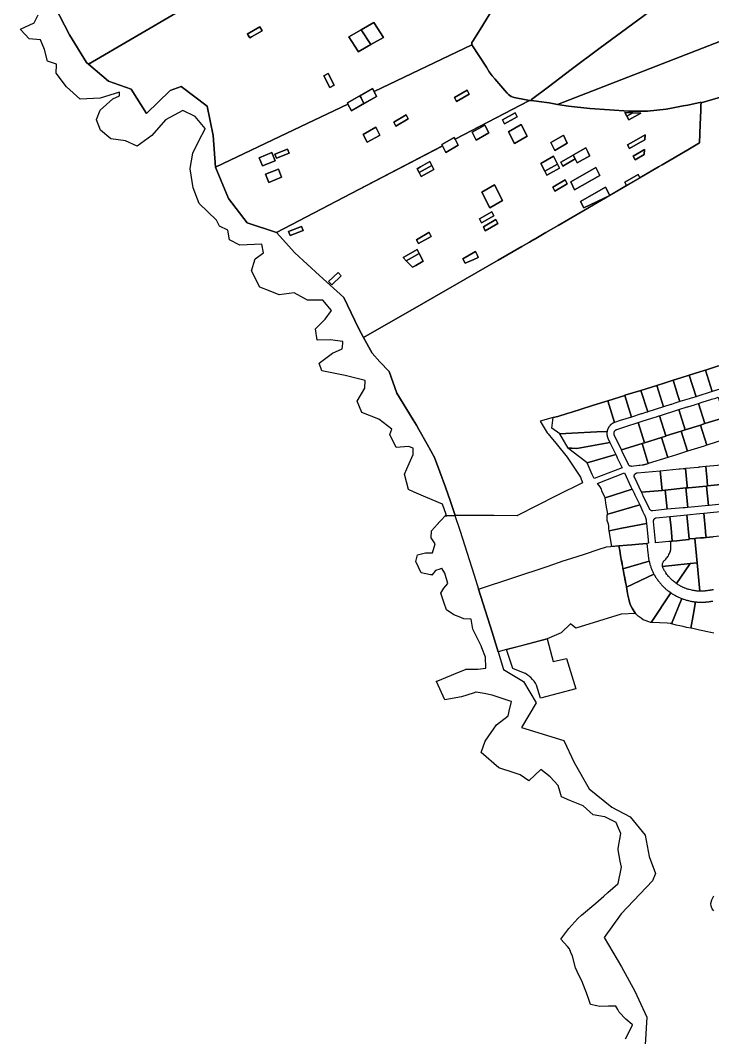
# Model space of a CAD drawing. Header units: metres. Extents: x 3 to 1005126, y 39 to 4383651.
# Drawn here: x 477092 to 478114, y 4366300 to 4367802 of the extents above; entities that cross this region are included whole.
import ezdxf

# ---------------------------------------------------------------- set-up
doc = ezdxf.new("R2010")
doc.units = ezdxf.units.M
doc.header["$MEASUREMENT"] = 0
doc.layers.add('TM_Llucmajor', color=7, linetype='Continuous')

msp = doc.modelspace()

# ---------------------------------------------------------------- linework, layer by layer
at = {"layer": 'TM_Llucmajor', "linetype": 'Continuous', "flags": 128}
for points in [[(477884.9, 4367677.6), (477872.8, 4367679.6), (477857.5, 4367681.7), (477846.6, 4367683.2), (477845.1, 4367683.4), (477846.7, 4367684.6), (477871.7, 4367703.5), (477905.2, 4367728.9), (477947.9, 4367761.2), (478051.8, 4367837.9), (478137.6, 4367899.9), (478149.2, 4367908.3), (478184.4, 4367933.8), (478185.2, 4367934.3), (478310.4, 4368025.8), (478317.7, 4368014.5), (478343.4, 4367984.2), (478377.3, 4367949.7), (478382.3, 4367944.1), (478425.7, 4367887.1), (478345, 4367855.8), (478289.2, 4367834.2), (478194.1, 4367797.4), (477884.9, 4367677.6)], [(477595.4, 4367787.6), (477576.9, 4367777), (477590.1, 4367756.5), (477590.9, 4367755.2), (477609.4, 4367765.8), (477627.9, 4367776.4), (477613.9, 4367798.2), (477595.4, 4367787.6)], [(477595.4, 4367787.6), (477613.9, 4367798.2), (477627.9, 4367776.4), (477609.4, 4367765.8), (477595.4, 4367787.6)], [(477427.1, 4367781.2), (477445.7, 4367791.8), (477449.2, 4367786.3), (477433.5, 4367777.4), (477430.7, 4367775.7), (477427.2, 4367781.1), (477427.1, 4367781.2)], [(477427.1, 4367781.2), (477427.2, 4367781.1), (477430.7, 4367775.7), (477433.5, 4367777.4), (477449.2, 4367786.3), (477445.7, 4367791.8), (477427.1, 4367781.2)], [(477609.4, 4367765.8), (477590.9, 4367755.2), (477590.1, 4367756.5), (477576.9, 4367777), (477595.4, 4367787.6), (477609.4, 4367765.8)], [(477714.1, 4367618.2), (477715.1, 4367616.3), (477715.1, 4367616.3), (477580.5, 4367546.2), (477470.1, 4367488.7), (477426.7, 4367502.7), (477399.2, 4367538.6), (477380.3, 4367584.7), (477495.7, 4367639.8), (477575.7, 4367678), (477580.7, 4367668.1), (477617.8, 4367689.2), (477614.2, 4367696.4), (477758.7, 4367765.4), (477780, 4367732.4), (477784.3, 4367725.8), (477786.9, 4367721.7), (477788.7, 4367719.7), (477792.6, 4367715.1), (477807.3, 4367698.1), (477810.5, 4367694.3), (477812.5, 4367692.2), (477816.6, 4367689.4), (477817.8, 4367688.5), (477820.8, 4367687.6), (477838.5, 4367684.4), (477844.3, 4367683.5), (477842.5, 4367682.6), (477734, 4367626.1), (477734, 4367626.1), (477732.6, 4367628.8), (477714.1, 4367618.2)], [(477540.3, 4367719.7), (477546.5, 4367723.2), (477555.3, 4367705.9), (477549.1, 4367702.4), (477540.3, 4367719.7)], [(477540.3, 4367719.7), (477549.1, 4367702.4), (477555.3, 4367705.9), (477546.5, 4367723.2), (477540.3, 4367719.7)], [(477599.2, 4367678.7), (477580.7, 4367668.1), (477575.7, 4367678), (477575.6, 4367678.3), (477574.9, 4367679.7), (477593.4, 4367690.3), (477595, 4367687.2), (477599.2, 4367678.7)], [(477595, 4367687.2), (477593.4, 4367690.3), (477611.9, 4367700.9), (477614.2, 4367696.4), (477617.8, 4367689.2), (477599.2, 4367678.7), (477595, 4367687.2)], [(477754.5, 4367692.6), (477751.6, 4367698.4), (477733.1, 4367687.9), (477736, 4367682), (477754.5, 4367692.6)], [(477754.5, 4367692.6), (477736, 4367682), (477733.1, 4367687.9), (477751.6, 4367698.4), (477754.5, 4367692.6)], [(477962.1, 4367543.2), (477885.9, 4367498.8), (477867.9, 4367488.4), (477850.6, 4367478.3), (477850.1, 4367478), (477843.6, 4367474.1), (477843.4, 4367474), (477832.4, 4367467.7), (477797.4, 4367447.6), (477687.1, 4367384.4), (477598.5, 4367333.6), (477595, 4367339.8), (477591, 4367347.1), (477569.8, 4367392.7), (477533.9, 4367425.1), (477497.5, 4367458.3), (477470.1, 4367488.7), (477580.5, 4367546.2), (477713.5, 4367615.4), (477714.9, 4367616.2), (477715.1, 4367616.3), (477715.1, 4367616.3), (477720, 4367606.6), (477738.5, 4367617.2), (477734, 4367626.1), (477734, 4367626.1), (477842.5, 4367682.6), (477844.3, 4367683.5), (477845.1, 4367683.4), (477846.6, 4367683.2), (477857.5, 4367681.7), (477872.8, 4367679.6), (477884.9, 4367677.6), (477891.4, 4367676.6), (477901.3, 4367674.8), (477932.5, 4367671.5), (477961.6, 4367669.7), (477989.9, 4367667.7), (478015.1, 4367667.4), (478018, 4367667.4), (478045.2, 4367670.5), (478053.4, 4367672), (478070.4, 4367675.3), (478077.2, 4367676.6), (478096.8, 4367680.7), (478096.8, 4367680), (478096.9, 4367679.7), (478096.3, 4367676.2), (478096.3, 4367670.5), (478096.3, 4367668.3), (478095.6, 4367647.8), (478094.7, 4367620.6), (478077.2, 4367610.3), (478039.6, 4367588.4), (478034.2, 4367585.2), (478006.5, 4367569.1), (478003.9, 4367574.3), (477984.1, 4367563), (477986.8, 4367557.6), (477962.1, 4367543.2)], [(477646.2, 4367645.6), (477643.2, 4367651.4), (477661.7, 4367662.1), (477664.7, 4367656.2), (477646.2, 4367645.6)], [(477646.2, 4367645.6), (477664.7, 4367656.2), (477661.7, 4367662.1), (477643.2, 4367651.4), (477646.2, 4367645.6)], [(477806.9, 4367648.8), (477825.3, 4367659.4), (477822.4, 4367665.2), (477804, 4367654.6), (477806.9, 4367648.8)], [(477806.9, 4367648.8), (477804, 4367654.6), (477822.4, 4367665.2), (477825.3, 4367659.4), (477806.9, 4367648.8)], [(477987.2, 4367660), (477984.3, 4367665.8), (477995.9, 4367665), (477987.2, 4367660)], [(477995.9, 4367665), (477984.3, 4367665.8), (477987.2, 4367660), (477987.2, 4367660), (477990, 4367654.5), (478007.9, 4367664.7), (477995.9, 4367665)], [(477987.2, 4367660), (477987.2, 4367660), (477995.9, 4367665), (478007.9, 4367664.7), (477990, 4367654.5), (477987.2, 4367660)], [(477604.2, 4367621.6), (477598.3, 4367633.2), (477617, 4367643.9), (477622.8, 4367632.3), (477622.1, 4367631.8), (477604.2, 4367621.6)], [(477604.2, 4367621.6), (477622.1, 4367631.8), (477622.8, 4367632.3), (477617, 4367643.9), (477598.3, 4367633.2), (477604.2, 4367621.6)], [(477765, 4367624.8), (477783.4, 4367635.4), (477777.5, 4367647), (477759.1, 4367636.5), (477765, 4367624.8)], [(477765, 4367624.8), (477759.1, 4367636.5), (477777.5, 4367647), (477783.4, 4367635.4), (477765, 4367624.8)], [(477821.5, 4367619.7), (477812.7, 4367637.2), (477831.4, 4367647.9), (477840.2, 4367630.4), (477821.5, 4367619.7)], [(477821.5, 4367619.7), (477840.2, 4367630.4), (477831.4, 4367647.9), (477812.7, 4367637.2), (477821.5, 4367619.7)], [(477738.5, 4367617.2), (477720, 4367606.6), (477714.1, 4367618.2), (477732.6, 4367628.8), (477738.5, 4367617.2)], [(477893.4, 4367631.8), (477893.6, 4367631.9), (477899.4, 4367620.2), (477899.4, 4367620.2), (477880.9, 4367609.7), (477875.1, 4367621.3), (477893.4, 4367631.8)], [(477893.4, 4367631.8), (477875.1, 4367621.3), (477880.9, 4367609.7), (477899.4, 4367620.2), (477899.4, 4367620.2), (477893.6, 4367631.9), (477893.4, 4367631.8)], [(478003.8, 4367619.7), (477991, 4367612.3), (477988.2, 4367617.8), (478001.5, 4367625.4), (478014.3, 4367632.8), (478013.9, 4367625.4), (478003.8, 4367619.7)], [(477988.2, 4367617.8), (477991, 4367612.3), (478003.8, 4367619.7), (478013.9, 4367625.4), (478014.3, 4367632.8), (478001.5, 4367625.4), (477988.2, 4367617.8)], [(477908.2, 4367602.8), (477889.7, 4367592.2), (477892.7, 4367586.4), (477911.2, 4367597), (477914.1, 4367591.3), (477914.1, 4367591.2), (477932.6, 4367601.8), (477932.3, 4367602.3), (477929.7, 4367607.6), (477926.7, 4367613.4), (477908.4, 4367602.9), (477908.2, 4367602.8)], [(477932.6, 4367601.8), (477914.1, 4367591.2), (477914.1, 4367591.3), (477911.2, 4367597), (477908.2, 4367602.8), (477908.4, 4367602.9), (477926.7, 4367613.4), (477929.7, 4367607.6), (477932.3, 4367602.3), (477932.6, 4367601.8)], [(477449.4, 4367586.7), (477468.1, 4367594.2), (477463.3, 4367606.3), (477444.5, 4367598.8), (477449.4, 4367586.7)], [(477449.4, 4367586.7), (477444.5, 4367598.8), (477463.3, 4367606.3), (477468.1, 4367594.2), (477449.4, 4367586.7)], [(477467.6, 4367604.2), (477486.5, 4367611.5), (477488.7, 4367605.6), (477470.1, 4367598.1), (477467.6, 4367604.2)], [(477467.6, 4367604.2), (477470.1, 4367598.1), (477488.7, 4367605.6), (477486.5, 4367611.5), (477467.6, 4367604.2)], [(477866.2, 4367578.8), (477860.4, 4367590.4), (477878.9, 4367601), (477884.7, 4367589.4), (477866.2, 4367578.8)], [(477884.7, 4367589.4), (477878.9, 4367601), (477860.4, 4367590.4), (477866.2, 4367578.8), (477869.2, 4367573), (477887.7, 4367583.6), (477884.7, 4367589.4)], [(477911.2, 4367597), (477892.7, 4367586.4), (477889.7, 4367592.2), (477908.2, 4367602.8), (477911.2, 4367597)], [(478008.5, 4367608.1), (477996.6, 4367601.3), (477999.4, 4367595.7), (478012.7, 4367603.4), (478012.8, 4367603.5), (478013.2, 4367610.8), (478008.5, 4367608.1)], [(477999.4, 4367595.7), (477996.6, 4367601.3), (478008.5, 4367608.1), (478013.2, 4367610.8), (478012.8, 4367603.5), (478012.7, 4367603.4), (477999.4, 4367595.7)], [(477454.2, 4367574.6), (477473, 4367582.1), (477477.8, 4367570), (477459.1, 4367562.5), (477454.2, 4367574.6)], [(477454.2, 4367574.6), (477459.1, 4367562.5), (477477.8, 4367570), (477473, 4367582.1), (477454.2, 4367574.6)], [(477678, 4367582.6), (477682.9, 4367585.4), (477696.4, 4367593.1), (477699.3, 4367587.5), (477680.9, 4367576.8), (477678, 4367582.6)], [(477699.3, 4367587.5), (477696.4, 4367593.1), (477682.9, 4367585.4), (477678, 4367582.6), (477680.9, 4367576.8), (477683.9, 4367571), (477702.4, 4367581.6), (477699.3, 4367587.5)], [(477699.3, 4367587.5), (477702.4, 4367581.6), (477683.9, 4367571), (477680.9, 4367576.8), (477699.3, 4367587.5)], [(477884.7, 4367589.4), (477887.7, 4367583.6), (477869.2, 4367573), (477866.2, 4367578.8), (477884.7, 4367589.4)], [(477941.4, 4367584.3), (477947.3, 4367572.7), (477910.2, 4367551.5), (477904.4, 4367563.2), (477941.4, 4367584.3)], [(477941.4, 4367584.3), (477904.4, 4367563.2), (477910.2, 4367551.5), (477947.3, 4367572.7), (477941.4, 4367584.3)], [(477986.8, 4367557.6), (477984.1, 4367563), (478003.9, 4367574.3), (478006.5, 4367569.1), (477986.8, 4367557.6)], [(477792, 4367558.7), (477803.7, 4367535.5), (477785.2, 4367524.9), (477773.5, 4367548.1), (477792, 4367558.7)], [(477792, 4367558.7), (477773.5, 4367548.1), (477785.2, 4367524.9), (477803.7, 4367535.5), (477792, 4367558.7)], [(477899.4, 4367560.3), (477896.5, 4367566.1), (477878, 4367555.5), (477880.9, 4367549.7), (477899.4, 4367560.3)], [(477899.4, 4367560.3), (477880.9, 4367549.7), (477878, 4367555.5), (477896.5, 4367566.1), (477899.4, 4367560.3)], [(477962.1, 4367543.2), (477923.9, 4367524.7), (477919, 4367534.1), (477956, 4367555.3), (477962.1, 4367543.2)], [(477962.1, 4367543.2), (477956, 4367555.3), (477919, 4367534.1), (477923.9, 4367524.7), (477962.1, 4367543.2)], [(477788.1, 4367519.1), (477788.1, 4367519.1), (477791.1, 4367513.3), (477791, 4367513.3), (477772.6, 4367502.7), (477769.6, 4367508.5), (477788.1, 4367519.1)], [(477788.1, 4367519.1), (477769.6, 4367508.5), (477772.6, 4367502.7), (477791, 4367513.3), (477791.1, 4367513.3), (477788.1, 4367519.1), (477788.1, 4367519.1)], [(477778.4, 4367491.1), (477775.5, 4367496.9), (477794, 4367507.5), (477796.8, 4367501.8), (477796.9, 4367501.7), (477778.4, 4367491.1)], [(477778.4, 4367491.1), (477796.9, 4367501.7), (477796.8, 4367501.8), (477794, 4367507.5), (477775.5, 4367496.9), (477778.4, 4367491.1)], [(477488.1, 4367489.9), (477490.6, 4367483.9), (477509.4, 4367491.4), (477506.9, 4367497.5), (477488.1, 4367489.9)], [(477488.1, 4367489.9), (477506.9, 4367497.5), (477509.4, 4367491.4), (477490.6, 4367483.9), (477488.1, 4367489.9)], [(477676.9, 4367477.9), (477695.1, 4367488.3), (477695.3, 4367488.5), (477698.3, 4367482.6), (477679.8, 4367472.1), (477676.9, 4367477.9)], [(477676.9, 4367477.9), (477679.8, 4367472.1), (477698.3, 4367482.6), (477695.3, 4367488.5), (477695.1, 4367488.3), (477676.9, 4367477.9)], [(477661.8, 4367446.8), (477657.3, 4367451.7), (477661.5, 4367454.1), (477677.7, 4367463.4), (477680.7, 4367457.6), (477666.2, 4367449.3), (477661.8, 4367446.8)], [(477661.5, 4367454.1), (477657.3, 4367451.7), (477661.8, 4367446.8), (477671, 4367437.1), (477675.7, 4367439.8), (477686.5, 4367446), (477680.7, 4367457.6), (477677.7, 4367463.4), (477661.5, 4367454.1)], [(477671, 4367437.1), (477661.8, 4367446.8), (477666.2, 4367449.3), (477680.7, 4367457.6), (477686.5, 4367446), (477675.7, 4367439.8), (477671, 4367437.1)], [(477748.5, 4367443.2), (477761.4, 4367448.7), (477768.1, 4367451.5), (477766.7, 4367454.4), (477763.8, 4367460.3), (477745.2, 4367449.6), (477748.5, 4367443.2)], [(477748.5, 4367443.2), (477745.2, 4367449.6), (477763.8, 4367460.3), (477766.7, 4367454.4), (477768.1, 4367451.5), (477761.4, 4367448.7), (477748.5, 4367443.2)], [(477551.7, 4367411.4), (477547.1, 4367416.1), (477561.2, 4367429.3), (477565.7, 4367424.6), (477551.7, 4367411.4)], [(477551.7, 4367411.4), (477565.7, 4367424.6), (477561.2, 4367429.3), (477547.1, 4367416.1), (477551.7, 4367411.4)], [(478089.4, 4367246.2), (478079.4, 4367278), (478094.9, 4367282.9), (478101.3, 4367284.9), (478103.3, 4367285.5), (478113.2, 4367253.7), (478111.7, 4367253.2), (478090.4, 4367246.5), (478089.4, 4367246.2)], [(478113.2, 4367253.7), (478103.3, 4367285.5), (478122.4, 4367291.6), (478125.7, 4367292.6), (478127.1, 4367293.1), (478137.1, 4367261.2), (478135.7, 4367260.8), (478113.2, 4367253.7)], [(478041.6, 4367231.2), (478031.5, 4367262.8), (478043.7, 4367266.6), (478055.5, 4367270.4), (478062.7, 4367248), (478063.7, 4367244.9), (478065.6, 4367238.9), (478061.1, 4367237.5), (478058.1, 4367236.5), (478053.2, 4367234.9), (478052.2, 4367234.6), (478041.6, 4367231.2)], [(478062.7, 4367248), (478055.5, 4367270.4), (478067.1, 4367274.1), (478079.4, 4367278), (478089.4, 4367246.2), (478082.3, 4367244), (478079.1, 4367243), (478065.6, 4367238.9), (478063.7, 4367244.9), (478062.7, 4367248)], [(477994, 4367216.2), (477984.1, 4367248.1), (477984.2, 4367248.2), (478008, 4367255.5), (478018.1, 4367223.8), (478017.6, 4367223.6), (478015, 4367222.8), (478009.6, 4367221.1), (478008.2, 4367220.7), (477994, 4367216.2)], [(478018.1, 4367223.8), (478008, 4367255.5), (478031.5, 4367262.8), (478041.6, 4367231.2), (478018.1, 4367223.8)], [(477888.5, 4367191.4), (477876.6, 4367199.8), (477878.5, 4367215.3), (477885.5, 4367217.2), (477899.4, 4367221.5), (477906.1, 4367223.6), (477935, 4367232.7), (477955.7, 4367239.3), (477959.1, 4367240.3), (477969.3, 4367208.3), (477969, 4367208.2), (477968.8, 4367208.1), (477968.5, 4367208), (477968.2, 4367207.8), (477968, 4367207.7), (477967.7, 4367207.6), (477967.4, 4367207.5), (477967.2, 4367207.3), (477966.9, 4367207.2), (477966.7, 4367207.1), (477966.4, 4367206.9), (477966.2, 4367206.8), (477965.9, 4367206.6), (477965.7, 4367206.4), (477965.4, 4367206.3), (477965.2, 4367206.1), (477965, 4367205.9), (477964.7, 4367205.8), (477964.5, 4367205.6), (477964.3, 4367205.4), (477964, 4367205.2), (477963.8, 4367205), (477963.6, 4367204.8), (477963.4, 4367204.6), (477963.2, 4367204.4), (477963, 4367204.2), (477962.8, 4367204), (477962.6, 4367203.8), (477962.4, 4367203.6), (477962.2, 4367203.4), (477962, 4367203.2), (477961.8, 4367202.9), (477961.6, 4367202.7), (477961.4, 4367202.4), (477961.1, 4367202.1), (477960.9, 4367201.8), (477960.7, 4367201.5), (477960.5, 4367201.1), (477960.3, 4367200.8), (477960.1, 4367200.5), (477960, 4367200.3), (477959.9, 4367200.2), (477959.9, 4367200), (477959.8, 4367199.8), (477959.7, 4367199.7), (477959.6, 4367199.5), (477959.5, 4367199.3), (477959.4, 4367199.2), (477959.4, 4367199), (477959.3, 4367198.8), (477959.2, 4367198.6), (477959.1, 4367198.5), (477959.1, 4367198.3), (477959, 4367198.1), (477958.9, 4367197.9), (477958.9, 4367197.7), (477958.8, 4367197.6), (477958.7, 4367197.4), (477958.7, 4367197.2), (477958.6, 4367197), (477958.6, 4367196.8), (477958.5, 4367196.6), (477958.4, 4367196.5), (477958.4, 4367196.3), (477958.3, 4367196.1), (477958.3, 4367195.9), (477958.3, 4367195.7), (477958.2, 4367195.5), (477958.2, 4367195.3), (477958.1, 4367195.2), (477958.1, 4367195), (477958.1, 4367194.8), (477943, 4367194.2), (477906.1, 4367192.3), (477888.5, 4367191.4)], [(477969.3, 4367208.3), (477959.1, 4367240.3), (477984.1, 4367248.1), (477994, 4367216.2), (477977.4, 4367210.9), (477969.3, 4367208.3)], [(478102.5, 4367206.4), (478093, 4367236.2), (478097.2, 4367237.5), (478099.9, 4367238.4), (478111.2, 4367241.9), (478112.3, 4367242.3), (478118.5, 4367244.2), (478122.1, 4367245.3), (478131.4, 4367215.6), (478124.8, 4367213.5), (478121.9, 4367212.6), (478102.5, 4367206.4)], [(478044.7, 4367188.2), (478035.3, 4367218), (478064.1, 4367227.3), (478073.5, 4367197.3), (478067.3, 4367195.3), (478044.7, 4367188.2)], [(478073.5, 4367197.3), (478064.1, 4367227.3), (478076.2, 4367231), (478077.2, 4367231.3), (478087.1, 4367234.4), (478089.8, 4367235.2), (478092.8, 4367236.1), (478093, 4367236.2), (478102.5, 4367206.4), (478096.1, 4367204.4), (478094.4, 4367203.9), (478073.5, 4367197.3)], [(477979.3, 4367167.6), (477969.1, 4367189), (477969, 4367189.2), (477969, 4367189.3), (477968.9, 4367189.4), (477968.8, 4367189.6), (477968.8, 4367189.7), (477968.7, 4367189.9), (477968.7, 4367190), (477968.6, 4367190.2), (477968.6, 4367190.3), (477968.6, 4367190.5), (477968.5, 4367190.7), (477968.5, 4367190.8), (477968.5, 4367191), (477968.5, 4367191.2), (477968.5, 4367191.3), (477968.4, 4367191.5), (477968.4, 4367191.7), (477968.4, 4367191.8), (477968.4, 4367192), (477968.4, 4367192.2), (477968.5, 4367192.4), (477968.5, 4367192.5), (477968.5, 4367192.7), (477968.5, 4367192.9), (477968.5, 4367193.1), (477968.6, 4367193.2), (477968.6, 4367193.4), (477968.6, 4367193.6), (477968.7, 4367193.7), (477968.7, 4367193.9), (477968.8, 4367194.1), (477968.9, 4367194.2), (477968.9, 4367194.4), (477969, 4367194.6), (477969.1, 4367194.7), (477969.1, 4367194.9), (477969.2, 4367195.1), (477969.3, 4367195.2), (477969.4, 4367195.4), (477969.5, 4367195.5), (477969.6, 4367195.7), (477969.7, 4367195.8), (477969.8, 4367195.9), (477969.9, 4367196.1), (477970, 4367196.2), (477970.1, 4367196.3), (477970.2, 4367196.5), (477970.4, 4367196.6), (477970.5, 4367196.7), (477970.6, 4367196.8), (477970.7, 4367196.9), (477970.9, 4367197), (477971, 4367197.2), (477971.1, 4367197.3), (477971.2, 4367197.4), (477971.4, 4367197.4), (477971.5, 4367197.5), (477971.7, 4367197.6), (477971.8, 4367197.7), (477971.9, 4367197.8), (477972.1, 4367197.8), (477972.2, 4367197.9), (477972.3, 4367198), (477972.5, 4367198), (477985.9, 4367202.3), (478004, 4367208), (478013.3, 4367178.3), (478009.9, 4367177.3), (478009.9, 4367177.2), (477979.3, 4367167.6)], [(478013.3, 4367178.3), (478004, 4367208), (478009.9, 4367209.9), (478024.1, 4367214.4), (478025.5, 4367214.8), (478031, 4367216.6), (478034.4, 4367217.7), (478035.3, 4367218), (478044.7, 4367188.2), (478044.6, 4367188.1), (478038.3, 4367186.2), (478013.3, 4367178.3)], [(478105.4, 4367174.7), (478096.1, 4367204.4), (478102.5, 4367206.4), (478121.9, 4367212.6), (478124.8, 4367213.5), (478134.2, 4367183.7), (478131.4, 4367182.8), (478105.4, 4367174.7)], [(477900.5, 4367170.2), (477888.5, 4367191.4), (477906.1, 4367192.3), (477943, 4367194.2), (477958.1, 4367194.8), (477958, 4367194.5), (477958, 4367194.2), (477957.9, 4367193.8), (477957.9, 4367193.5), (477957.9, 4367193.2), (477957.8, 4367192.9), (477957.8, 4367192.6), (477957.8, 4367192.3), (477957.8, 4367191.9), (477957.8, 4367191.6), (477957.8, 4367191.3), (477957.8, 4367191), (477957.9, 4367190.7), (477957.9, 4367190.3), (477957.9, 4367190), (477957.9, 4367189.7), (477958, 4367189.4), (477958, 4367189.1), (477958.1, 4367188.8), (477958.1, 4367188.4), (477958.2, 4367188.1), (477958.3, 4367187.8), (477958.3, 4367187.5), (477958.4, 4367187.2), (477958.5, 4367186.9), (477958.6, 4367186.6), (477958.7, 4367186.3), (477958.8, 4367186), (477958.9, 4367185.7), (477959, 4367185.4), (477959.1, 4367185.1), (477959.3, 4367184.8), (477959.8, 4367183.7), (477961.5, 4367180.1), (477962.3, 4367178.5), (477913.5, 4367169.7), (477906.1, 4367170), (477900.5, 4367170.2)], [(478047.6, 4367156.3), (478038.3, 4367186.2), (478044.6, 4367188.1), (478044.7, 4367188.2), (478067.3, 4367195.3), (478076.7, 4367165.7), (478065.2, 4367162), (478060.7, 4367160.5), (478047.6, 4367156.3)], [(478076.7, 4367165.7), (478067.3, 4367195.3), (478073.5, 4367197.3), (478094.4, 4367203.9), (478096.1, 4367204.4), (478105.4, 4367174.7), (478103.9, 4367174.2), (478101.4, 4367173.4), (478076.7, 4367165.7)], [(477900.5, 4367170.2), (477906.1, 4367170), (477913.5, 4367169.7), (477962.3, 4367178.5), (477970.9, 4367160.8), (477928.9, 4367148.6), (477906.1, 4367166), (477900.5, 4367170.2)], [(478018.9, 4367147.4), (478018.6, 4367147.2), (478017.8, 4367147), (478017, 4367146.8), (478016.2, 4367146.5), (478015.4, 4367146.3), (478014.7, 4367146.1), (478014, 4367146), (478013.3, 4367145.8), (478012.7, 4367145.6), (478012, 4367145.4), (478011.3, 4367145.3), (478010.6, 4367145.1), (478009.9, 4367145), (478006.4, 4367144.6), (478005, 4367144.5), (477994.4, 4367143.4), (477994.2, 4367143.4), (477994, 4367143.4), (477993.8, 4367143.4), (477993.6, 4367143.4), (477993.5, 4367143.5), (477993.3, 4367143.5), (477993.1, 4367143.5), (477992.9, 4367143.6), (477992.8, 4367143.6), (477992.6, 4367143.7), (477992.4, 4367143.7), (477992.2, 4367143.8), (477992, 4367143.8), (477991.9, 4367143.9), (477991.7, 4367144), (477991.5, 4367144.1), (477991.4, 4367144.2), (477991.2, 4367144.3), (477991.1, 4367144.4), (477990.9, 4367144.5), (477990.8, 4367144.6), (477990.6, 4367144.7), (477990.5, 4367144.8), (477990.4, 4367145), (477990.2, 4367145.1), (477990.1, 4367145.2), (477990, 4367145.4), (477989.9, 4367145.5), (477989.8, 4367145.7), (477989.7, 4367145.8), (477989.6, 4367145.9), (477989.5, 4367146.1), (477980.5, 4367165.1), (477980, 4367166.1), (477979.3, 4367167.6), (478009.9, 4367177.2), (478009.9, 4367177.3), (478011.5, 4367172.1), (478018.9, 4367147.4)], [(478018.9, 4367147.4), (478011.5, 4367172.1), (478009.9, 4367177.3), (478013.3, 4367178.3), (478038.3, 4367186.2), (478047.6, 4367156.3), (478018.9, 4367147.4)], [(477939, 4367125.3), (477936, 4367131.6), (477928.9, 4367148.6), (477970.9, 4367160.8), (477971.9, 4367158.7), (477973.2, 4367155.9), (477976.1, 4367149.9), (477977, 4367147.9), (477980.3, 4367141.1), (477939, 4367125.3)], [(477955.1, 4367097.1), (477950.6, 4367107.5), (477949.9, 4367109.6), (477949.2, 4367110.8), (477948.1, 4367113), (477944.2, 4367118.3), (477944.8, 4367118.8), (477983.7, 4367133.9), (477993.3, 4367113.4), (477994.7, 4367110.4), (477995, 4367109.8), (477955.1, 4367097.1)], [(478008.9, 4367105.3), (477998.9, 4367126.6), (477998.8, 4367126.7), (477998.8, 4367126.8), (477998.7, 4367126.9), (477998.7, 4367127), (477998.6, 4367127.1), (477998.5, 4367127.3), (477998.5, 4367127.4), (477998.5, 4367127.5), (477998.4, 4367127.7), (477998.4, 4367127.8), (477998.3, 4367127.9), (477998.3, 4367128.1), (477998.3, 4367128.2), (477998.3, 4367128.4), (477998.2, 4367128.5), (477998.2, 4367128.7), (477998.2, 4367128.8), (477998.2, 4367129), (477998.2, 4367129.1), (477998.2, 4367129.3), (477998.2, 4367129.4), (477998.3, 4367129.6), (477998.3, 4367129.8), (477998.3, 4367129.9), (477998.3, 4367130.1), (477998.4, 4367130.2), (477998.4, 4367130.4), (477998.5, 4367130.5), (477998.5, 4367130.7), (477998.6, 4367130.8), (477998.6, 4367131), (477998.7, 4367131.1), (477998.8, 4367131.3), (477998.9, 4367131.4), (477999, 4367131.6), (477999, 4367131.7), (477999.1, 4367131.8), (477999.2, 4367132), (477999.3, 4367132.1), (477999.5, 4367132.2), (477999.6, 4367132.3), (477999.7, 4367132.4), (477999.8, 4367132.5), (477999.9, 4367132.6), (478000, 4367132.7), (478000.2, 4367132.8), (478000.3, 4367132.9), (478000.4, 4367133), (478000.5, 4367133.1), (478000.7, 4367133.2), (478000.8, 4367133.2), (478000.9, 4367133.3), (478001.1, 4367133.4), (478001.2, 4367133.4), (478001.3, 4367133.5), (478001.5, 4367133.5), (478001.6, 4367133.5), (478001.7, 4367133.6), (478001.8, 4367133.6), (478002, 4367133.6), (478002.1, 4367133.7), (478002.2, 4367133.7), (478002.4, 4367133.7), (478002.5, 4367133.7), (478036.5, 4367136.9), (478039.2, 4367108), (478008.9, 4367105.3)], [(478039.2, 4367108), (478036.5, 4367136.9), (478064.3, 4367139.5), (478066.2, 4367139.7), (478070.3, 4367140.1), (478073.5, 4367140.4), (478073.8, 4367140.4), (478076.2, 4367114.1), (478076.4, 4367111.7), (478074.3, 4367111.5), (478043.9, 4367108.5), (478039.3, 4367108), (478039.2, 4367108)], [(478076.4, 4367111.7), (478076.2, 4367114.1), (478073.8, 4367140.4), (478074.4, 4367140.5), (478093, 4367142.4), (478094.1, 4367142.5), (478095.6, 4367142.6), (478099.1, 4367143), (478103.8, 4367143.5), (478104.9, 4367131.7), (478105.2, 4367128.6), (478106.4, 4367114.6), (478106, 4367114.6), (478104.8, 4367114.4), (478078.5, 4367111.9), (478076.4, 4367111.7)], [(478106.4, 4367114.6), (478105.2, 4367128.6), (478104.9, 4367131.7), (478103.8, 4367143.5), (478132.9, 4367146.3), (478135.8, 4367117.4), (478106.4, 4367114.6)], [(478107.7, 4367085.6), (478104.8, 4367114.4), (478106, 4367114.6), (478106.4, 4367114.6), (478135.8, 4367117.4), (478138.4, 4367088.7), (478136.3, 4367088.5), (478108.8, 4367085.7), (478107.7, 4367085.6)], [(477959, 4367072.9), (477956.9, 4367086.1), (477955.2, 4367096.8), (477955.1, 4367097.1), (477995, 4367109.8), (477998, 4367103.8), (477999.1, 4367101.6), (478003.8, 4367091.4), (478006.3, 4367086.4), (477959, 4367072.9)], [(478046.7, 4367080), (478025.4, 4367077.6), (478025.2, 4367077.7), (478025, 4367077.7), (478024.8, 4367077.7), (478024.7, 4367077.7), (478024.5, 4367077.8), (478024.3, 4367077.8), (478024.1, 4367077.8), (478023.9, 4367077.9), (478023.7, 4367078), (478023.6, 4367078), (478023.4, 4367078.1), (478023.2, 4367078.2), (478023, 4367078.3), (478022.9, 4367078.3), (478022.7, 4367078.4), (478022.5, 4367078.5), (478022.4, 4367078.6), (478022.2, 4367078.8), (478022.1, 4367078.9), (478021.9, 4367079), (478021.8, 4367079.1), (478021.6, 4367079.3), (478021.5, 4367079.4), (478021.4, 4367079.5), (478021.2, 4367079.7), (478021.1, 4367079.8), (478021, 4367080), (478020.9, 4367080.1), (478020.8, 4367080.3), (478020.7, 4367080.4), (478020.6, 4367080.6), (478020.5, 4367080.7), (478011.5, 4367099.8), (478011, 4367100.9), (478010.7, 4367101.6), (478009.3, 4367104.4), (478008.9, 4367105.3), (478039.2, 4367108), (478039.3, 4367108), (478043.9, 4367108.5), (478046.7, 4367080)], [(478046.7, 4367080), (478043.9, 4367108.5), (478074.3, 4367111.5), (478077.3, 4367082.6), (478076.3, 4367082.5), (478073.4, 4367082.3), (478072, 4367082.2), (478070.4, 4367082), (478046.7, 4367080)], [(478077.3, 4367082.6), (478074.3, 4367111.5), (478076.4, 4367111.7), (478078.5, 4367111.9), (478104.8, 4367114.4), (478107.7, 4367085.6), (478077.3, 4367082.6)], [(477961.2, 4367048.4), (477960.9, 4367051), (477960.8, 4367055.8), (477960.3, 4367058.2), (477958.3, 4367063.5), (477958.2, 4367065.2), (477958.3, 4367068), (477958.4, 4367071.3), (477959, 4367072.9), (478006.3, 4367086.4), (478009.5, 4367079.5), (478011.1, 4367076.2), (478012.1, 4367074.1), (478012.9, 4367072.5), (478013, 4367072.2), (478013.2, 4367071.9), (478013.3, 4367071.6), (478013.5, 4367071.3), (478013.6, 4367071), (478013.7, 4367070.7), (478013.9, 4367070.4), (478014, 4367070.1), (478014.1, 4367069.8), (478014.2, 4367069.5), (478014.4, 4367069.2), (478014.5, 4367068.9), (478014.6, 4367068.6), (478014.7, 4367068.2), (478014.8, 4367067.9), (478014.9, 4367067.6), (478015, 4367067.3), (478015.1, 4367067), (478015.2, 4367066.6), (478015.3, 4367066.3), (478015.4, 4367066), (478015.4, 4367065.7), (478015.5, 4367065.3), (478015.6, 4367065), (478015.7, 4367064.7), (478015.7, 4367064.4), (478015.8, 4367064), (478015.8, 4367063.7), (478015.9, 4367063.4), (478015.9, 4367063), (478016, 4367062.7), (478016, 4367062.4), (478016.4, 4367059.2), (477979.7, 4367052), (477961.2, 4367048.4)], [(478050.9, 4367069.6), (478066.5, 4367071), (478075.9, 4367071.9), (478079.3, 4367036.2), (478079.4, 4367035.3), (478069.3, 4367034.5), (478061, 4367033.6), (478054.4, 4367032.9), (478052.6, 4367052), (478050.9, 4367069.6)], [(478075.9, 4367071.9), (478094.9, 4367073.7), (478100.9, 4367074.3), (478103.3, 4367047.6), (478103.5, 4367046.2), (478103.5, 4367045.9), (478104.2, 4367038.5), (478100.3, 4367038.1), (478096.1, 4367037.7), (478090.2, 4367037.2), (478087.6, 4367036.9), (478079.3, 4367036.2), (478075.9, 4367071.9)], [(478100.9, 4367074.3), (478115.2, 4367075.6), (478125.8, 4367076.6), (478126.3, 4367070.7), (478126.6, 4367067.9), (478129, 4367041.3), (478129.1, 4367040.9), (478114.6, 4367039.5), (478109.3, 4367039), (478104.2, 4367038.5), (478103.5, 4367045.9), (478103.5, 4367046.2), (478103.3, 4367047.6), (478100.9, 4367074.3)], [(477975.4, 4367026.1), (477965.2, 4367025.3), (477961.2, 4367048.4), (477979.7, 4367052), (478016.4, 4367059.2), (478019.2, 4367029.9), (478017, 4367029.7), (478005, 4367028.5), (477994.8, 4367027.5), (477987.6, 4367027), (477975.4, 4367026.1)], [(478052.2, 4367032.7), (478051.6, 4367032.6), (478049.5, 4367032.4), (478029.8, 4367030.6), (478029.7, 4367032.3), (478026.8, 4367062), (478026.8, 4367062.1), (478026.8, 4367062.2), (478026.8, 4367062.3), (478026.8, 4367062.4), (478026.8, 4367062.5), (478026.8, 4367062.6), (478026.8, 4367062.8), (478026.8, 4367062.9), (478026.8, 4367063), (478026.8, 4367063.1), (478026.8, 4367063.2), (478026.8, 4367063.3), (478026.8, 4367063.4), (478026.9, 4367063.6), (478026.9, 4367063.7), (478026.9, 4367063.8), (478026.9, 4367063.9), (478027, 4367064), (478027, 4367064.1), (478027, 4367064.2), (478027.1, 4367064.4), (478027.1, 4367064.5), (478027.2, 4367064.6), (478027.2, 4367064.7), (478027.3, 4367064.8), (478027.3, 4367064.9), (478027.4, 4367065), (478027.5, 4367065.1), (478027.5, 4367065.2), (478027.6, 4367065.3), (478027.6, 4367065.4), (478027.7, 4367065.5), (478027.8, 4367065.6), (478027.9, 4367065.7), (478027.9, 4367065.8), (478028, 4367065.9), (478028.1, 4367066), (478028.2, 4367066.1), (478028.3, 4367066.2), (478028.4, 4367066.3), (478028.5, 4367066.4), (478028.6, 4367066.4), (478028.6, 4367066.5), (478028.7, 4367066.6), (478028.8, 4367066.7), (478028.9, 4367066.7), (478029, 4367066.8), (478029.1, 4367066.9), (478029.2, 4367066.9), (478029.3, 4367067), (478029.4, 4367067), (478029.5, 4367067.1), (478029.6, 4367067.2), (478029.7, 4367067.2), (478029.9, 4367067.2), (478030, 4367067.3), (478030.1, 4367067.3), (478030.2, 4367067.4), (478030.3, 4367067.4), (478030.4, 4367067.4), (478030.5, 4367067.5), (478030.6, 4367067.5), (478030.7, 4367067.5), (478030.8, 4367067.5), (478050.9, 4367069.6), (478052.6, 4367052), (478054.4, 4367032.9), (478052.2, 4367032.7)], [(477981.6, 4366992.4), (477981.2, 4366995), (477980.5, 4366998.6), (477979, 4367006), (477977.9, 4367011.8), (477976.7, 4367019.1), (477975.4, 4367026.1), (477987.6, 4367027), (477994.8, 4367027.5), (478005, 4367028.5), (478017, 4367029.7), (478017, 4367029.7), (478017.4, 4367024.9), (478017.8, 4367020.4), (478017.9, 4367020.2), (478018.3, 4367015.7), (478018.6, 4367012.9), (478018.7, 4367011.7), (478018.8, 4367010.6), (478019, 4367009.4), (478019.2, 4367008.2), (478019.4, 4367007), (478019.6, 4367005.8), (478019.9, 4367004.6), (478020.2, 4367003.5), (478020.2, 4367003.3), (477981.6, 4366992.4)], [(478040.1, 4366995.5), (478039.9, 4366996.1), (478039.8, 4366996.9), (478039.8, 4366997.7), (478039.8, 4366998.6), (478039.9, 4366999.4), (478040.1, 4367000.2), (478040.3, 4367000.9), (478040.7, 4367001.7), (478041.1, 4367002.4), (478041.4, 4367003.1), (478041.9, 4367003.8), (478042.4, 4367004.4), (478043.6, 4367005.5), (478044.6, 4367006.5), (478045.9, 4367007.8), (478047, 4367009), (478047.9, 4367010.3), (478048.6, 4367011.6), (478049.4, 4367013.1), (478050.4, 4367015), (478050.9, 4367016.1), (478051.5, 4367017.7), (478051.9, 4367019.2), (478052.2, 4367020.7), (478052.2, 4367022.7), (478052.2, 4367024.6), (478052.1, 4367026.4), (478052.2, 4367028.2), (478052.2, 4367032.7), (478054.4, 4367032.9), (478061, 4367033.6), (478069.3, 4367034.5), (478079.4, 4367035.3), (478079.3, 4367036.2), (478087.6, 4367036.9), (478091.1, 4367001.1), (478080.7, 4367000), (478040.1, 4366995.5)], [(477890.2, 4366897.7), (477869.5, 4366888.8), (477823.7, 4366876.7), (477823.4, 4366876.6), (477809.6, 4366873), (477797.3, 4366869.8), (477788.5, 4366898.9), (477768.3, 4366962.2), (477871.1, 4366996.1), (477893.5, 4367003.8), (477904.5, 4367007.3), (477924.6, 4367013.9), (477946.2, 4367021.2), (477957.5, 4367024.6), (477975.4, 4367026.1), (477976.7, 4367019.1), (477977.9, 4367011.8), (477978.5, 4367008.9), (477979, 4367006), (477979.7, 4367002.8), (477981.6, 4366992.4), (477981.8, 4366991.6), (477983, 4366985.2), (477983.7, 4366981.4), (477986.8, 4366965), (477987.2, 4366962.6), (477987.8, 4366959.4), (477988.8, 4366953.1), (477990, 4366947.5), (477991.4, 4366943.1), (477992.9, 4366938.6), (477995.1, 4366934), (477996.6, 4366931.6), (477998.1, 4366929.2), (478000.3, 4366926.4), (477978.8, 4366925.5), (477912.1, 4366904.5), (477904, 4366910.8), (477890.2, 4366897.7)], [(477986.8, 4366965), (477986.6, 4366966), (477985.5, 4366972.4), (477983, 4366985.2), (477981.8, 4366991.6), (477981.6, 4366992.4), (478020.2, 4367003.3), (478020.3, 4367002.7), (478020.5, 4367002.3), (478020.8, 4367001.1), (478021.1, 4367000), (478021.4, 4366998.8), (478021.8, 4366997.7), (478022.1, 4366996.5), (478022.5, 4366995.4), (478022.9, 4366994.2), (478023.3, 4366993.1), (478023.8, 4366992), (478024.2, 4366990.9), (478024.7, 4366989.7), (478025.2, 4366988.6), (478025.7, 4366987.5), (478026.2, 4366986.4), (478026.7, 4366985.4), (478027.3, 4366984.3), (477986.8, 4366965)], [(478040.1, 4366995.5), (478080.7, 4367000), (478079.8, 4366998.7), (478060.5, 4366970.5), (478059.8, 4366971), (478059.1, 4366971.5), (478058.5, 4366972), (478057.2, 4366973), (478055.9, 4366974), (478054.7, 4366975.1), (478054.1, 4366975.6), (478053.5, 4366976.1), (478052.9, 4366976.7), (478052.3, 4366977.3), (478051.7, 4366977.9), (478051.2, 4366978.5), (478050.6, 4366979.1), (478050.1, 4366979.7), (478049.5, 4366980.3), (478049, 4366980.9), (478047.9, 4366982.1), (478047.4, 4366982.7), (478046.9, 4366983.4), (478046.4, 4366984), (478045.5, 4366985.3), (478045, 4366986), (478044.6, 4366986.7), (478044.1, 4366987.4), (478043.7, 4366988.1), (478043.3, 4366988.8), (478042.9, 4366989.4), (478042.4, 4366990.1), (478042.1, 4366990.9), (478041.7, 4366991.6), (478041.3, 4366992.3), (478040.9, 4366993), (478040.6, 4366993.8), (478040.4, 4366994.4), (478040.4, 4366994.5), (478040.1, 4366995.3), (478040.1, 4366995.5)], [(478060.5, 4366970.5), (478079.8, 4366998.7), (478080.7, 4367000), (478091.1, 4367001.1), (478095.2, 4366959.1), (478094.6, 4366959.1), (478093.8, 4366959.2), (478090.6, 4366959.4), (478089.8, 4366959.5), (478089, 4366959.6), (478088.2, 4366959.7), (478087.4, 4366959.8), (478086.6, 4366960), (478085.8, 4366960.1), (478085, 4366960.3), (478084.2, 4366960.4), (478083.4, 4366960.6), (478081.8, 4366961), (478081, 4366961.2), (478079.4, 4366961.6), (478078.6, 4366961.8), (478077.9, 4366962), (478077.1, 4366962.2), (478076.3, 4366962.4), (478075.5, 4366962.7), (478074.8, 4366963), (478073.2, 4366963.5), (478072.5, 4366963.8), (478071.7, 4366964.1), (478071, 4366964.4), (478070.2, 4366964.8), (478069.5, 4366965.1), (478068.8, 4366965.5), (478068, 4366965.9), (478067.3, 4366966.2), (478066.6, 4366966.6), (478065.9, 4366967), (478065.2, 4366967.4), (478064.5, 4366967.9), (478063.1, 4366968.7), (478062.4, 4366969.2), (478061.8, 4366969.6), (478061.1, 4366970.1), (478060.5, 4366970.5)], [(478037.4, 4366969.9), (478037.7, 4366969.5), (478038.5, 4366968.6), (478039.1, 4366967.9), (478039.3, 4366967.7), (478040.1, 4366966.9), (478041, 4366966), (478041.8, 4366965.1), (478042.7, 4366964.3), (478043.6, 4366963.5), (478044.5, 4366962.7), (478045.4, 4366961.9), (478046.4, 4366961.2), (478047.3, 4366960.4), (478048.3, 4366959.7), (478049.2, 4366959), (478051.2, 4366957.6), (478051.2, 4366957.5), (478052.2, 4366956.9), (478052.3, 4366956.8), (478023.1, 4366913.1), (478022.3, 4366913.2), (478019.7, 4366913.8), (478015.6, 4366915.2), (478011.6, 4366917.1), (478008.2, 4366919.4), (478004, 4366922.3), (478000.5, 4366926), (477998.1, 4366929.2), (477998, 4366929.3), (477996.6, 4366931.6), (477995.1, 4366934), (477992.9, 4366938.6), (477991.4, 4366943.1), (477990, 4366947.5), (477988.8, 4366953.1), (477987.8, 4366959.4), (477987.2, 4366962.6), (477986.8, 4366965), (478027.3, 4366984.3), (478027.7, 4366983.5), (478027.9, 4366983.2), (478028.5, 4366982.2), (478029.1, 4366981.2), (478029.7, 4366980.1), (478030.4, 4366979.1), (478031.1, 4366978.1), (478031.8, 4366977.1), (478032.5, 4366976.2), (478033.2, 4366975.2), (478033.9, 4366974.2), (478034.6, 4366973.3), (478035.4, 4366972.3), (478036.1, 4366971.4), (478036.9, 4366970.4), (478037.4, 4366969.9)], [(478053, 4366911.1), (478052.2, 4366911.3), (478051, 4366911.6), (478047, 4366911.8), (478024, 4366912.9), (478023.1, 4366913.1), (478052.3, 4366956.8), (478052.6, 4366956.6), (478053.2, 4366956.2), (478054.2, 4366955.5), (478055.2, 4366954.9), (478056.2, 4366954.3), (478057.3, 4366953.7), (478058.3, 4366953.1), (478060.5, 4366952), (478061.5, 4366951.4), (478062.6, 4366950.9), (478063.7, 4366950.3), (478064.8, 4366949.8), (478065.9, 4366949.3), (478067, 4366948.9), (478067.7, 4366948.6), (478068.1, 4366948.4), (478068.4, 4366948.3), (478053, 4366911.1)], [(478081.7, 4366904.6), (478075.5, 4366905.8), (478070.4, 4366906.9), (478065.6, 4366908.1), (478060.3, 4366909.2), (478055.1, 4366910.6), (478053, 4366911.1), (478068.4, 4366948.3), (478069.2, 4366948), (478070.4, 4366947.6), (478071.5, 4366947.2), (478072.7, 4366946.8), (478073.8, 4366946.5), (478075, 4366946.1), (478076.1, 4366945.8), (478077.3, 4366945.5), (478078.5, 4366945.2), (478079.7, 4366944.9), (478080.8, 4366944.7), (478082, 4366944.5), (478083.2, 4366944.2), (478084.4, 4366944), (478085.6, 4366943.8), (478086.4, 4366943.7), (478087.9, 4366943.5), (478088.6, 4366943.4), (478085, 4366923.1), (478081.7, 4366904.6)], [(477872, 4366879.3), (477878.4, 4366855.2), (477898.1, 4366859.8), (477912, 4366815.2), (477859.9, 4366801.4), (477854, 4366820.7), (477852.3, 4366823.7), (477850.4, 4366826.5), (477848.2, 4366829.1), (477845.8, 4366831.6), (477844.1, 4366833), (477843.2, 4366833.8), (477840.4, 4366835.8), (477837.5, 4366837.5), (477837, 4366837.7), (477818.8, 4366845.2), (477809.6, 4366873), (477869.5, 4366888.8), (477872, 4366879.3)]]:
    msp.add_lwpolyline(points, close=True, dxfattribs=at)
for points in [[(478051.8, 4367837.9), (477947.9, 4367761.2), (477905.2, 4367728.9), (477871.7, 4367703.5), (477846.7, 4367684.6), (477845.1, 4367683.4), (477844.3, 4367683.5), (477838.5, 4367684.4), (477820.8, 4367687.6), (477817.8, 4367688.5), (477816.6, 4367689.4), (477812.5, 4367692.2), (477810.5, 4367694.3), (477807.3, 4367698.1), (477792.6, 4367715.1), (477788.7, 4367719.7), (477786.9, 4367721.7), (477784.3, 4367725.8), (477780, 4367732.4), (477758.7, 4367765.4), (477758.3, 4367767.1), (477758.6, 4367769), (477759.9, 4367771), (477773.4, 4367792), (477776.3, 4367796.7), (477792.2, 4367822.3)], [(477142.5, 4367822.9), (477164.6, 4367780.1), (477189.7, 4367739.5), (477192.6, 4367737), (477222.1, 4367711.9), (477255.9, 4367699.8), (477278.4, 4367664), (477313.3, 4367697.9), (477329.4, 4367704), (477367.9, 4367675.1), (477376.7, 4367631.5), (477380.3, 4367584.7), (477399.2, 4367538.6), (477426.7, 4367502.7), (477470.1, 4367488.7), (477497.5, 4367458.3), (477533.9, 4367425.1), (477569.8, 4367392.7), (477591, 4367347.1), (477595, 4367339.8), (477598.5, 4367333.6), (477598.5, 4367333.6), (477611.3, 4367310.4), (477622.9, 4367297.8), (477636.7, 4367283.2), (477647.6, 4367251.3), (477672.1, 4367212), (477676.8, 4367204.4), (477680.3, 4367198), (477692.6, 4367175.9), (477703.5, 4367156.3), (477711.2, 4367135.4), (477719.7, 4367112.9), (477726.8, 4367091.3), (477733.7, 4367070.7), (477721.4, 4367070.6), (477719.6, 4367070.6), (477720.8, 4367071.8), (477720.7, 4367072.2), (477715.1, 4367087.4), (477690.7, 4367098), (477673.5, 4367105.4), (477664.8, 4367109.1), (477659.2, 4367132), (477666, 4367147.6), (477671.7, 4367160.9), (477672.1, 4367170.2), (477672, 4367170.2), (477665.1, 4367172.6), (477646.9, 4367171.1), (477646.9, 4367171.2), (477637.6, 4367190.5), (477640.2, 4367198.3), (477621.3, 4367213.2), (477596, 4367222.8), (477589.5, 4367239.6), (477600.7, 4367258.6), (477601.2, 4367269.9), (477571.7, 4367277.7), (477537, 4367284.2), (477533.1, 4367295.7), (477533, 4367295.8), (477552.7, 4367310.3), (477566.9, 4367316.8), (477567.3, 4367317), (477567.5, 4367320.1), (477567.9, 4367325.1), (477568.1, 4367327.6), (477549.5, 4367330.2), (477530.4, 4367329.5), (477527.8, 4367346.1), (477541.9, 4367360.5), (477551.2, 4367373.4), (477538.5, 4367388.8), (477515.8, 4367388.4), (477496.1, 4367399.4), (477474, 4367396.7), (477461, 4367401.7), (477445.5, 4367407.7), (477433.2, 4367431.8), (477438.7, 4367449.7), (477451.2, 4367458.6), (477448.7, 4367471.5), (477416.2, 4367469.8), (477400.7, 4367477.7), (477398.3, 4367491.7), (477386.3, 4367497.8), (477381.8, 4367506.7), (477355.9, 4367531.4), (477347, 4367554.4), (477343, 4367582.5), (477343, 4367582.7), (477346.6, 4367605.5), (477355.5, 4367623.9), (477364.9, 4367641.6), (477365, 4367641.9), (477350.3, 4367659.8), (477331.8, 4367668.3), (477306.2, 4367654.8), (477286.3, 4367631.6), (477264.7, 4367615.7), (477247.4, 4367623.7), (477225.8, 4367626.7), (477210.4, 4367639.6), (477204.6, 4367654.7), (477204.4, 4367655.4), (477210.1, 4367669.2), (477228.8, 4367685.8), (477238.3, 4367690.2), (477238.3, 4367694.3), (477238.4, 4367695.5), (477210, 4367686.8), (477180.5, 4367685), (477160.1, 4367703.5), (477145, 4367723.4), (477144.8, 4367723.6), (477145.7, 4367735.9), (477145.7, 4367737.1), (477132.2, 4367741.3), (477128, 4367758.7), (477121.9, 4367772.7), (477105, 4367774.3), (477093, 4367787.4), (477092.2, 4367788.3), (477112.5, 4367797.8), (477118.6, 4367809.6)], [(477327.6, 4367815.6), (477192.6, 4367737), (477189.7, 4367739.5), (477164.6, 4367780.1), (477142.5, 4367822.9)], [(477792.2, 4367822.3), (477776.3, 4367796.7), (477773.4, 4367792), (477759.9, 4367771), (477758.6, 4367769), (477758.3, 4367767.1), (477758.7, 4367765.4), (477614.2, 4367696.4), (477611.9, 4367700.9), (477574.9, 4367679.7), (477575.6, 4367678.3), (477575.7, 4367678), (477495.7, 4367639.8), (477380.3, 4367584.7), (477376.7, 4367631.5), (477367.9, 4367675.1), (477329.4, 4367704), (477313.3, 4367697.9), (477278.4, 4367664), (477255.9, 4367699.8), (477222.1, 4367711.9), (477192.6, 4367737), (477327.6, 4367815.6)], [(478487.9, 4367813), (478501.3, 4367797.9), (478435, 4367778.6), (478248, 4367724.1), (478193.7, 4367708.3), (478096.8, 4367680), (478096.8, 4367680.7), (478077.2, 4367676.6), (478070.4, 4367675.3), (478053.4, 4367672), (478045.2, 4367670.5), (478018, 4367667.4), (478015.1, 4367667.4), (478015.1, 4367667.4), (477989.9, 4367667.7), (477961.6, 4367669.7), (477932.5, 4367671.5), (477901.3, 4367674.8), (477891.4, 4367676.6), (477884.9, 4367677.6), (478194.1, 4367797.4), (478289.2, 4367834.2)], [(478122.4, 4367291.6), (478103.3, 4367285.5), (478101.3, 4367284.9), (478094.9, 4367282.9), (478079.4, 4367278), (478067.1, 4367274.1), (478055.5, 4367270.4), (478043.7, 4367266.6), (478031.5, 4367262.8), (478008, 4367255.5), (477984.2, 4367248.2), (477984.1, 4367248.1), (477959.1, 4367240.3), (477955.7, 4367239.3), (477936.8, 4367233.3), (477935, 4367232.7), (477906.1, 4367223.6), (477899.4, 4367221.5), (477885.5, 4367217.2), (477878.5, 4367215.3), (477859.4, 4367210.3), (477869.6, 4367193.1), (477871.1, 4367191.2), (477877.8, 4367183.4), (477883.2, 4367177.1), (477899.1, 4367157.1), (477918.8, 4367127.3), (477921.6, 4367119.2), (477884.1, 4367100.2), (477825.7, 4367070.7), (477825.2, 4367070.4), (477791, 4367070.9), (477733.7, 4367070.7), (477733.7, 4367070.7), (477726.8, 4367091.3), (477719.7, 4367112.9), (477711.2, 4367135.4), (477703.5, 4367156.3), (477692.6, 4367175.9), (477680.3, 4367198), (477676.8, 4367204.4), (477672.1, 4367212), (477647.6, 4367251.3), (477636.7, 4367283.2), (477622.9, 4367297.8), (477611.3, 4367310.4), (477598.5, 4367333.6), (477687.1, 4367384.4), (477797.4, 4367447.6), (477832.4, 4367467.7), (477843.4, 4367474), (477843.6, 4367474.1), (477850.1, 4367478), (477850.6, 4367478.3), (477867.9, 4367488.4), (477885.9, 4367498.8), (478034.2, 4367585.2), (478039.6, 4367588.4), (478077.2, 4367610.3), (478094.7, 4367620.6), (478095.6, 4367647.8), (478096.3, 4367668.3), (478096.3, 4367670.5), (478096.3, 4367676.2), (478096.9, 4367679.7), (478096.8, 4367680), (478193.7, 4367708.3)], [(477985.2, 4366298.6), (477987.1, 4366302.3), (477991.2, 4366310.2), (477995.4, 4366318.7), (477995.8, 4366319.4), (477995.3, 4366319.8), (477985.8, 4366327.8), (477976.1, 4366337.9), (477973.9, 4366341.7), (477970.8, 4366346.9), (477966.2, 4366346.8), (477960.3, 4366346.6), (477947.5, 4366346.3), (477943, 4366347.3), (477933.4, 4366349.4), (477931, 4366356.8), (477927.9, 4366366.5), (477925.9, 4366371.4), (477920.8, 4366384.2), (477916.5, 4366392.8), (477911.3, 4366403.3), (477907.2, 4366420.5), (477904.8, 4366426.2), (477902.7, 4366431.4), (477899.6, 4366434.8), (477889.8, 4366445.7), (477901.8, 4366461.2), (477914.9, 4366476.4), (477920.5, 4366481.1), (477941.7, 4366499), (477953.5, 4366509.3), (477959.4, 4366514.4), (477974.2, 4366527.2), (477974.3, 4366527.6), (477979.4, 4366552.1), (477977.6, 4366560.9), (477974.3, 4366577.4), (477974.7, 4366579.6), (477978.5, 4366601.8), (477973.7, 4366612.7), (477971.3, 4366617.9), (477955, 4366626.1), (477954.3, 4366626.4), (477937.6, 4366629.2), (477922.6, 4366642.5), (477905.8, 4366649.4), (477903.3, 4366650.5), (477891, 4366655.5), (477885.7, 4366672.5), (477874.1, 4366685), (477860.1, 4366696.1), (477842.7, 4366679.3), (477829.8, 4366688.2), (477820.8, 4366691.2), (477798.6, 4366698.6), (477772.5, 4366721.3), (477778.2, 4366738.1), (477794.9, 4366762.1), (477812.3, 4366775.3), (477813.3, 4366779.8), (477813.8, 4366782.1), (477817.1, 4366796.5), (477816.8, 4366796.5), (477788.6, 4366805.8), (477776.7, 4366808), (477764.9, 4366810.2), (477764.4, 4366810.1), (477760.5, 4366808.8), (477760.4, 4366808.8), (477743.2, 4366803.1), (477718.9, 4366799), (477706.2, 4366825.9), (477706.1, 4366826.1), (477742.8, 4366841.1), (477749.3, 4366843.7), (477749.8, 4366843.9), (477759.1, 4366843.9), (477767.2, 4366843.9), (477779.1, 4366845.4), (477779.1, 4366846.3), (477778.9, 4366861.6), (477773.3, 4366875.7), (477772.2, 4366878.6), (477760.1, 4366903.2), (477757.6, 4366918), (477757.4, 4366918), (477746.9, 4366918.3), (477739.7, 4366921.2), (477732.1, 4366924.3), (477721, 4366931.6), (477717.7, 4366941.7), (477712.9, 4366956.1), (477717, 4366963.5), (477723, 4366970.7), (477718.6, 4366985.9), (477714.9, 4366992.1), (477714.7, 4366992.3), (477714.5, 4366992.6), (477714.3, 4366992.6), (477712.4, 4366992), (477711.5, 4366991.8), (477705.1, 4366989.9), (477699.7, 4366983), (477699.4, 4366983.1), (477697.6, 4366983.5), (477697.4, 4366983.5), (477683.7, 4366986.3), (477676, 4367003.1), (477678.5, 4367012.9), (477678.5, 4367013), (477690, 4367015.7), (477698.1, 4367015.8), (477700.6, 4367015.9), (477704.3, 4367029.1), (477698.4, 4367037.9), (477698.9, 4367048.1), (477707.9, 4367058.3), (477709.2, 4367059.7), (477709.3, 4367059.9), (477714, 4367064.8), (477718.7, 4367069.7), (477719.6, 4367070.6), (477721.4, 4367070.6), (477733.6, 4367070.7), (477740.7, 4367049.4), (477761.8, 4366982.7), (477768.3, 4366962.2), (477788.5, 4366898.9), (477797.3, 4366869.8), (477805.3, 4366843.5), (477834.6, 4366826), (477853.5, 4366794.6), (477831.7, 4366758), (477894.4, 4366739), (477909.4, 4366706.2), (477931.7, 4366667.6), (477965.3, 4366640.7), (477992.4, 4366626.2), (478014.4, 4366599.2), (478020.4, 4366567.6), (478029.7, 4366542.5), (478025.1, 4366531.6), (477979, 4366483.1), (477953.7, 4366448), (477979.5, 4366405), (477999.2, 4366368.9), (478016.9, 4366330.8), (478014.3, 4366289.7)], [(478115, 4366961.4), (478113.8, 4366961.2), (478113, 4366961), (478112.6, 4366960.9), (478112, 4366960.8), (478111.1, 4366960.7), (478110.5, 4366960.6), (478110.2, 4366960.5), (478109.8, 4366960.4), (478109.3, 4366960.4), (478108.5, 4366960.2), (478106.7, 4366960), (478105.7, 4366959.9), (478103.9, 4366959.6), (478103.3, 4366959.5), (478103.1, 4366959.5), (478102.5, 4366959.4), (478102.2, 4366959.4), (478101.8, 4366959.3), (478101.4, 4366959.3), (478101.1, 4366959.3), (478100.9, 4366959.3), (478100.5, 4366959.2), (478100.2, 4366959.2), (478099.5, 4366959.2), (478098.9, 4366959.2), (478098.7, 4366959.2), (478097.5, 4366959.2), (478096.2, 4366959.1), (478095.6, 4366959.1), (478095.2, 4366959.1), (478091.1, 4367001.1), (478087.6, 4367036.9), (478087.6, 4367036.9), (478090.2, 4367037.2), (478096.1, 4367037.7), (478100.3, 4367038.1), (478104.2, 4367038.5), (478109.3, 4367039), (478114.6, 4367039.5)], [(478115.5, 4366897.3), (478111.2, 4366898.2), (478110.9, 4366898.2), (478106.2, 4366899.2), (478099.5, 4366900.6), (478094.7, 4366901.9), (478088.5, 4366903.1), (478082.7, 4366904.4), (478081.7, 4366904.6), (478085, 4366923.1), (478088.6, 4366943.4), (478089.9, 4366943.3), (478090.6, 4366943.2), (478091.2, 4366943.1), (478091.6, 4366943.1), (478092.2, 4366943), (478092.5, 4366943), (478093, 4366943), (478093.5, 4366942.9), (478093.7, 4366942.9), (478094.2, 4366942.9), (478094.4, 4366942.9), (478094.8, 4366942.9), (478095.2, 4366942.9), (478095.4, 4366942.9), (478095.9, 4366942.9), (478096.2, 4366942.9), (478096.7, 4366942.9), (478097.2, 4366942.9), (478098.2, 4366942.9), (478099.9, 4366943), (478100.7, 4366943), (478101.5, 4366943.1), (478101.9, 4366943.1), (478102.3, 4366943.1), (478102.6, 4366943.1), (478103.2, 4366943.2), (478103.4, 4366943.2), (478104, 4366943.3), (478104.6, 4366943.3), (478104.9, 4366943.3), (478105.7, 4366943.4), (478106.1, 4366943.5), (478106.9, 4366943.6), (478107.4, 4366943.6), (478107.7, 4366943.7), (478108.2, 4366943.7), (478109.3, 4366943.9), (478110.4, 4366944), (478111, 4366944.1), (478111.8, 4366944.3), (478112.6, 4366944.4), (478113.1, 4366944.5), (478113.9, 4366944.6), (478114.3, 4366944.7)], [(478115.8, 4366487.4), (478113, 4366490.4), (478111.5, 4366494.2), (478111.1, 4366498.4), (478112.6, 4366503.7), (478115.6, 4366509.7)]]:
    msp.add_lwpolyline(points, dxfattribs=at)

doc.saveas('drawing.dxf')
